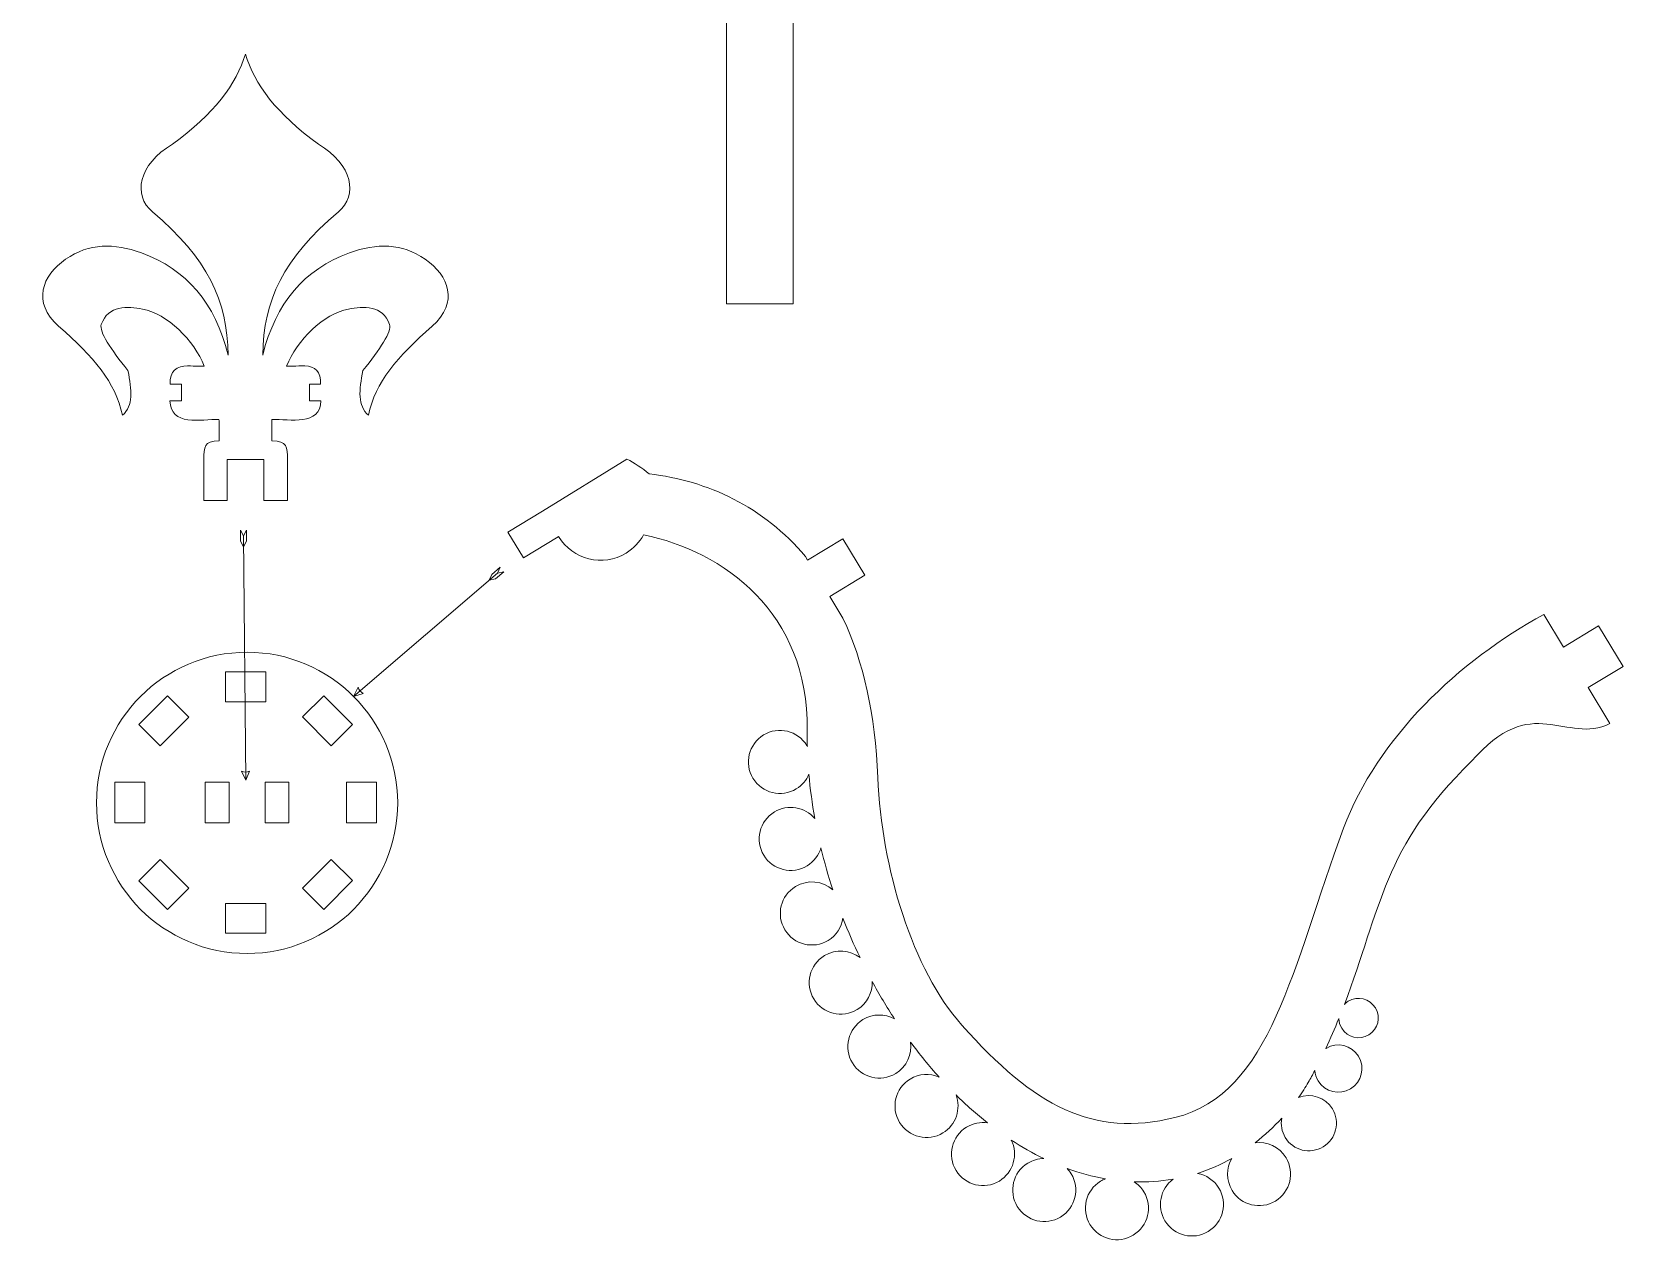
# Model space of a CAD drawing. Header units: centimetres. Extents: x -37.8 to 25.4, y -19.3 to 28.3.
# Drawn here: x -7.75 to 3.88, y 10.02 to 18.87 of the extents above; entities that cross this region are included whole.
import ezdxf

# ---------------------------------------------------------------- set-up
doc = ezdxf.new("R2010")
doc.units = ezdxf.units.CM
doc.header["$MEASUREMENT"] = 0
doc.layers.add('Camada 1', color=7, linetype='Continuous')

msp = doc.modelspace()

# ---------------------------------------------------------------- linework, layer by layer
at = {"layer": 'Camada 1', "color": 250, "lineweight": 9}
for points, knots in [([(-2.18595, 16.88523), (-2.18595, 16.88523), (-2.67339, 16.88523), (-2.67339, 16.88523), (-2.67339, 16.88523), (-2.67339, 16.88523), (-2.67339, 19.98894), (-2.67339, 19.98894), (-2.67339, 19.98894), (-2.79063, 19.87632), (-2.9448, 19.7646), (-3.13498, 19.65291), (-3.13498, 19.65291), (-3.32515, 19.5412), (-3.49686, 19.4572), (-3.64826, 19.40181), (-3.64826, 19.40181), (-3.64826, 19.40181), (-3.64826, 19.87262), (-3.64826, 19.87262), (-3.64826, 19.87262), (-3.37593, 20.00002), (-3.13775, 20.15512), (-2.93373, 20.33789), (-2.93373, 20.33789), (-2.7297, 20.51977), (-2.58476, 20.6961), (-2.49983, 20.86781), (-2.49983, 20.86781), (-2.49983, 20.86781), (-2.18595, 20.86781), (-2.18595, 20.86781), (-2.18595, 20.86781), (-2.18595, 20.86781), (-2.18595, 16.88523), (-2.18595, 16.88523)], [0, 0, 0, 0, 0.1, 0.1, 0.1, 0.1, 0.2, 0.2, 0.2, 0.2, 0.3, 0.3, 0.3, 0.3, 0.4, 0.4, 0.4, 0.4, 0.5, 0.5, 0.5, 0.5, 0.6, 0.6, 0.6, 0.6, 0.7, 0.7, 0.7, 0.7, 0.8, 0.8, 0.8, 0.8, 1, 1, 1, 1]), ([(-5.88014, 15.74748), (-5.88014, 15.83757), (-5.88015, 15.88406), (-5.99352, 15.88406), (-5.99352, 15.88406), (-5.99352, 15.90279), (-5.99586, 16.02659), (-5.99352, 16.04092), (-5.99352, 16.04092), (-5.86334, 16.04317), (-5.63794, 15.99072), (-5.63571, 16.17739), (-5.63571, 16.17739), (-5.63571, 16.17739), (-5.71909, 16.17739), (-5.71909, 16.17739), (-5.71909, 16.17739), (-5.71909, 16.17739), (-5.71909, 16.29885), (-5.71909, 16.29885), (-5.71909, 16.29885), (-5.71909, 16.29885), (-5.6378, 16.29885), (-5.6378, 16.29885), (-5.6378, 16.29885), (-5.63038, 16.38889), (-5.6819, 16.42986), (-5.75186, 16.43094), (-5.75186, 16.43094), (-5.76477, 16.43113), (-5.87178, 16.43061), (-5.88571, 16.42967), (-5.88571, 16.42967), (-5.81384, 16.61802), (-5.61306, 16.8138), (-5.43456, 16.84605), (-5.43456, 16.84605), (-5.32673, 16.86553), (-5.18251, 16.87706), (-5.13377, 16.73393), (-5.13377, 16.73393), (-5.11634, 16.68275), (-5.20325, 16.55193), (-5.32887, 16.39755), (-5.32887, 16.39755), (-5.35658, 16.25076), (-5.36891, 16.14259), (-5.28823, 16.07051), (-5.28823, 16.07051), (-5.23752, 16.31654), (-5.0799, 16.49331), (-4.82234, 16.7217), (-4.82234, 16.7217), (-4.62646, 16.8954), (-4.70113, 17.09123), (-4.87362, 17.21045), (-4.87362, 17.21045), (-5.04533, 17.32911), (-5.22783, 17.32954), (-5.42643, 17.25717), (-5.42643, 17.25717), (-5.75693, 17.13672), (-5.96542, 16.89245), (-6.06053, 16.50967), (-6.06053, 16.50967), (-6.05572, 16.91008), (-5.9109, 17.2162), (-5.50773, 17.55616), (-5.50773, 17.55616), (-5.36215, 17.67892), (-5.40332, 17.90082), (-5.65406, 18.05138), (-5.65406, 18.05138), (-5.9577, 18.27068), (-6.12154, 18.48999), (-6.18673, 18.7093), (-6.18673, 18.7093), (-6.25191, 18.48999), (-6.41576, 18.27068), (-6.7194, 18.05138), (-6.7194, 18.05138), (-6.97013, 17.90082), (-7.0113, 17.67892), (-6.86573, 17.55616), (-6.86573, 17.55616), (-6.46255, 17.2162), (-6.31773, 16.91008), (-6.31292, 16.50967), (-6.31292, 16.50967), (-6.40804, 16.89245), (-6.61652, 17.13672), (-6.94702, 17.25717), (-6.94702, 17.25717), (-7.14562, 17.32954), (-7.32812, 17.32911), (-7.49983, 17.21045), (-7.49983, 17.21045), (-7.67232, 17.09123), (-7.747, 16.8954), (-7.55111, 16.7217), (-7.55111, 16.7217), (-7.29355, 16.49331), (-7.13594, 16.31654), (-7.08522, 16.07051), (-7.08522, 16.07051), (-7.00454, 16.14259), (-7.01687, 16.25076), (-7.04458, 16.39755), (-7.04458, 16.39755), (-7.1702, 16.55193), (-7.25712, 16.68275), (-7.23968, 16.73393), (-7.23968, 16.73393), (-7.19094, 16.87706), (-7.04673, 16.86553), (-6.93889, 16.84605), (-6.93889, 16.84605), (-6.7604, 16.8138), (-6.55961, 16.61802), (-6.48775, 16.42967), (-6.48775, 16.42967), (-6.49713, 16.43031), (-6.5998, 16.43076), (-6.60876, 16.43092), (-6.60876, 16.43092), (-6.68513, 16.43228), (-6.74352, 16.39431), (-6.73565, 16.29885), (-6.73565, 16.29885), (-6.73565, 16.29885), (-6.65436, 16.29885), (-6.65436, 16.29885), (-6.65436, 16.29885), (-6.65436, 16.29885), (-6.65436, 16.17739), (-6.65436, 16.17739), (-6.65436, 16.17739), (-6.65436, 16.17739), (-6.73774, 16.17739), (-6.73774, 16.17739), (-6.73774, 16.17739), (-6.73549, 15.98931), (-6.50976, 16.04033), (-6.37992, 16.04092), (-6.37992, 16.04092), (-6.37703, 16.02548), (-6.37956, 15.90493), (-6.37956, 15.88406), (-6.37956, 15.88406), (-6.49007, 15.88406), (-6.49043, 15.83757), (-6.49043, 15.74748), (-6.49043, 15.74748), (-6.49043, 15.74748), (-6.49043, 15.44748), (-6.49043, 15.44748), (-6.49043, 15.44748), (-6.49043, 15.44748), (-6.3191, 15.44748), (-6.3191, 15.44748), (-6.3191, 15.44748), (-6.3191, 15.44748), (-6.3191, 15.74748), (-6.3191, 15.74748), (-6.3191, 15.74748), (-6.3191, 15.74748), (-6.05261, 15.74748), (-6.05261, 15.74748), (-6.05261, 15.74748), (-6.05261, 15.74748), (-6.05261, 15.44748), (-6.05261, 15.44748), (-6.05261, 15.44748), (-6.05261, 15.44748), (-5.88015, 15.44748), (-5.88015, 15.44748), (-5.88015, 15.44748), (-5.88015, 15.44748), (-5.88014, 15.74748), (-5.88014, 15.74748)], [0, 0, 0, 0, 0.02173913, 0.02173913, 0.02173913, 0.02173913, 0.04347826, 0.04347826, 0.04347826, 0.04347826, 0.06521739, 0.06521739, 0.06521739, 0.06521739, 0.08695652, 0.08695652, 0.08695652, 0.08695652, 0.10869565, 0.10869565, 0.10869565, 0.10869565, 0.13043478, 0.13043478, 0.13043478, 0.13043478, 0.15217391, 0.15217391, 0.15217391, 0.15217391, 0.17391304, 0.17391304, 0.17391304, 0.17391304, 0.19565217, 0.19565217, 0.19565217, 0.19565217, 0.2173913, 0.2173913, 0.2173913, 0.2173913, 0.23913043, 0.23913043, 0.23913043, 0.23913043, 0.26086957, 0.26086957, 0.26086957, 0.26086957, 0.2826087, 0.2826087, 0.2826087, 0.2826087, 0.30434783, 0.30434783, 0.30434783, 0.30434783, 0.32608696, 0.32608696, 0.32608696, 0.32608696, 0.34782609, 0.34782609, 0.34782609, 0.34782609, 0.36956522, 0.36956522, 0.36956522, 0.36956522, 0.39130435, 0.39130435, 0.39130435, 0.39130435, 0.41304348, 0.41304348, 0.41304348, 0.41304348, 0.43478261, 0.43478261, 0.43478261, 0.43478261, 0.45652174, 0.45652174, 0.45652174, 0.45652174, 0.47826087, 0.47826087, 0.47826087, 0.47826087, 0.5, 0.5, 0.5, 0.5, 0.52173913, 0.52173913, 0.52173913, 0.52173913, 0.54347826, 0.54347826, 0.54347826, 0.54347826, 0.56521739, 0.56521739, 0.56521739, 0.56521739, 0.58695652, 0.58695652, 0.58695652, 0.58695652, 0.60869565, 0.60869565, 0.60869565, 0.60869565, 0.63043478, 0.63043478, 0.63043478, 0.63043478, 0.65217391, 0.65217391, 0.65217391, 0.65217391, 0.67391304, 0.67391304, 0.67391304, 0.67391304, 0.69565217, 0.69565217, 0.69565217, 0.69565217, 0.7173913, 0.7173913, 0.7173913, 0.7173913, 0.73913043, 0.73913043, 0.73913043, 0.73913043, 0.76086957, 0.76086957, 0.76086957, 0.76086957, 0.7826087, 0.7826087, 0.7826087, 0.7826087, 0.80434783, 0.80434783, 0.80434783, 0.80434783, 0.82608696, 0.82608696, 0.82608696, 0.82608696, 0.84782609, 0.84782609, 0.84782609, 0.84782609, 0.86956522, 0.86956522, 0.86956522, 0.86956522, 0.89130435, 0.89130435, 0.89130435, 0.89130435, 0.91304348, 0.91304348, 0.91304348, 0.91304348, 0.93478261, 0.93478261, 0.93478261, 0.93478261, 0.95652174, 0.95652174, 0.95652174, 0.95652174, 1, 1, 1, 1]), ([(3.78021, 13.81848), (3.45989, 13.66149), (3.21129, 14.061), (2.76742, 13.54102), (2.76742, 13.54102), (2.12099, 12.91294), (2.10954, 12.47102), (1.84077, 11.76838), (1.84077, 11.76838), (1.84912, 11.77691), (1.85862, 11.78457), (1.86928, 11.79104), (1.86928, 11.79104), (1.93721, 11.8323), (2.02573, 11.81067), (2.06699, 11.74275), (2.06699, 11.74275), (2.10825, 11.67481), (2.08663, 11.5863), (2.0187, 11.54503), (2.0187, 11.54503), (1.95075, 11.50375), (1.86225, 11.52538), (1.82098, 11.59333), (1.82098, 11.59333), (1.80735, 11.61576), (1.80059, 11.64047), (1.80008, 11.66496), (1.80008, 11.66496), (1.77049, 11.59193), (1.73894, 11.51885), (1.70469, 11.44583), (1.70469, 11.44583), (1.70469, 11.44583), (1.70645, 11.44695), (1.70645, 11.44695), (1.70645, 11.44695), (1.78796, 11.49646), (1.8942, 11.47051), (1.9437, 11.389), (1.9437, 11.389), (1.99323, 11.30747), (1.96727, 11.20125), (1.88576, 11.15173), (1.88576, 11.15173), (1.80424, 11.10223), (1.69802, 11.12817), (1.64849, 11.20969), (1.64849, 11.20969), (1.63428, 11.23309), (1.62628, 11.25855), (1.62405, 11.28414), (1.62405, 11.28414), (1.60885, 11.25548), (1.59313, 11.2268), (1.57685, 11.19817), (1.57685, 11.19817), (1.55677, 11.16279), (1.53295, 11.1254), (1.50558, 11.08699), (1.50558, 11.08699), (1.59553, 11.1234), (1.70117, 11.09035), (1.75318, 11.00473), (1.75318, 11.00473), (1.81096, 10.90961), (1.7807, 10.78568), (1.68558, 10.72792), (1.68558, 10.72792), (1.59047, 10.67015), (1.46655, 10.70041), (1.40878, 10.79553), (1.40878, 10.79553), (1.38217, 10.83936), (1.37425, 10.88928), (1.38273, 10.93603), (1.38273, 10.93603), (1.32584, 10.87434), (1.26067, 10.81333), (1.18781, 10.75696), (1.18781, 10.75696), (1.27531, 10.76819), (1.36531, 10.72835), (1.41406, 10.64808), (1.41406, 10.64808), (1.48008, 10.5394), (1.44549, 10.39775), (1.33679, 10.33173), (1.33679, 10.33173), (1.22811, 10.26572), (1.08646, 10.30032), (1.02045, 10.40899), (1.02045, 10.40899), (0.97538, 10.4832), (0.97722, 10.57276), (1.0175, 10.64314), (1.0175, 10.64314), (0.94026, 10.59916), (0.85684, 10.56152), (0.7677, 10.53332), (0.7677, 10.53332), (0.8304, 10.52203), (0.88812, 10.48494), (0.92379, 10.42622), (0.92379, 10.42622), (0.98981, 10.31753), (0.95522, 10.1759), (0.84653, 10.10987), (0.84653, 10.10987), (0.73784, 10.04386), (0.5962, 10.07845), (0.53019, 10.18714), (0.53019, 10.18714), (0.46807, 10.2894), (0.49501, 10.42079), (0.58892, 10.49097), (0.58892, 10.49097), (0.49392, 10.47516), (0.3993, 10.46914), (0.30545, 10.47217), (0.30545, 10.47217), (0.33325, 10.45396), (0.35754, 10.42944), (0.37595, 10.39913), (0.37595, 10.39913), (0.44197, 10.29043), (0.40737, 10.14879), (0.29868, 10.08277), (0.29868, 10.08277), (0.18998, 10.01675), (0.04835, 10.05135), (-0.01767, 10.16004), (-0.01767, 10.16004), (-0.08369, 10.26873), (-0.04909, 10.41037), (0.0596, 10.47639), (0.0596, 10.47639), (0.07113, 10.4834), (0.08305, 10.48925), (0.0952, 10.49405), (0.0952, 10.49405), (0.00091, 10.51059), (-0.09227, 10.53594), (-0.18391, 10.5694), (-0.18391, 10.5694), (-0.17324, 10.558), (-0.16358, 10.54533), (-0.15516, 10.53146), (-0.15516, 10.53146), (-0.08914, 10.42276), (-0.12373, 10.28114), (-0.23242, 10.21512), (-0.23242, 10.21512), (-0.34111, 10.1491), (-0.48274, 10.18369), (-0.54876, 10.29238), (-0.54876, 10.29238), (-0.61478, 10.40107), (-0.58019, 10.54272), (-0.47149, 10.60874), (-0.47149, 10.60874), (-0.43517, 10.63081), (-0.39517, 10.6416), (-0.35552, 10.64218), (-0.35552, 10.64218), (-0.43628, 10.68125), (-0.51555, 10.72646), (-0.59303, 10.77728), (-0.59303, 10.77728), (-0.54007, 10.67121), (-0.57648, 10.5405), (-0.67963, 10.47784), (-0.67963, 10.47784), (-0.78831, 10.41183), (-0.92995, 10.44642), (-0.99596, 10.55511), (-0.99596, 10.55511), (-1.06199, 10.66381), (-1.02739, 10.80544), (-0.9187, 10.87146), (-0.9187, 10.87146), (-0.87122, 10.90031), (-0.81747, 10.90995), (-0.76647, 10.9026), (-0.76647, 10.9026), (-0.84541, 10.96503), (-0.92209, 11.03325), (-0.99613, 11.10656), (-0.99613, 11.10656), (-0.95798, 11.00498), (-0.99615, 10.88744), (-1.09226, 10.82905), (-1.09226, 10.82905), (-1.20097, 10.76304), (-1.3426, 10.79763), (-1.40862, 10.90631), (-1.40862, 10.90631), (-1.47464, 11.01501), (-1.44004, 11.15665), (-1.33135, 11.22267), (-1.33135, 11.22267), (-1.26513, 11.26289), (-1.18667, 11.26577), (-1.12054, 11.23729), (-1.12054, 11.23729), (-1.19296, 11.31791), (-1.26239, 11.40344), (-1.32844, 11.4932), (-1.32844, 11.4932), (-1.31565, 11.40457), (-1.3555, 11.3128), (-1.43685, 11.26338), (-1.43685, 11.26338), (-1.54553, 11.19737), (-1.68716, 11.23196), (-1.75319, 11.34065), (-1.75319, 11.34065), (-1.81921, 11.44934), (-1.78462, 11.59099), (-1.67593, 11.657), (-1.67593, 11.657), (-1.60302, 11.70129), (-1.5153, 11.70029), (-1.44551, 11.66204), (-1.44551, 11.66204), (-1.50295, 11.74998), (-1.55728, 11.84115), (-1.60812, 11.93502), (-1.60812, 11.93502), (-1.60558, 11.85471), (-1.64518, 11.77535), (-1.71875, 11.73066), (-1.71875, 11.73066), (-1.82744, 11.66464), (-1.96908, 11.69924), (-2.0351, 11.80794), (-2.0351, 11.80794), (-2.10112, 11.91663), (-2.06653, 12.05826), (-1.95783, 12.12428), (-1.95783, 12.12428), (-1.87394, 12.17524), (-1.77042, 12.16624), (-1.69719, 12.1095), (-1.69719, 12.1095), (-1.74228, 12.20332), (-1.78396, 12.29932), (-1.8219, 12.39698), (-1.8219, 12.39698), (-1.83195, 12.33216), (-1.86946, 12.27203), (-1.92993, 12.2353), (-1.92993, 12.2353), (-2.03861, 12.16929), (-2.18026, 12.20388), (-2.24628, 12.31257), (-2.24628, 12.31257), (-2.3123, 12.42126), (-2.27769, 12.56289), (-2.169, 12.62891), (-2.169, 12.62891), (-2.0802, 12.68286), (-1.96941, 12.66962), (-1.89583, 12.6037), (-1.89583, 12.6037), (-1.92897, 12.70495), (-1.95807, 12.80754), (-1.98286, 12.9109), (-1.98286, 12.9109), (-1.99861, 12.8582), (-2.03321, 12.81094), (-2.0839, 12.78016), (-2.0839, 12.78016), (-2.19259, 12.71414), (-2.33423, 12.74873), (-2.40025, 12.85741), (-2.40025, 12.85741), (-2.46627, 12.96611), (-2.43168, 13.10775), (-2.32298, 13.17377), (-2.32298, 13.17377), (-2.22486, 13.23337), (-2.09986, 13.21094), (-2.02792, 13.12606), (-2.02792, 13.12606), (-2.04717, 13.23346), (-2.06157, 13.34131), (-2.07082, 13.44898), (-2.07082, 13.44898), (-2.08901, 13.40609), (-2.12035, 13.3683), (-2.1632, 13.34227), (-2.1632, 13.34227), (-2.27189, 13.27625), (-2.41352, 13.31085), (-2.47953, 13.41953), (-2.47953, 13.41953), (-2.54556, 13.52823), (-2.51097, 13.66986), (-2.40227, 13.73589), (-2.40227, 13.73589), (-2.29359, 13.8019), (-2.15194, 13.76731), (-2.08593, 13.65861), (-2.08593, 13.65861), (-2.0846, 13.65642), (-2.08332, 13.6542), (-2.08205, 13.65197), (-2.08205, 13.65197), (-2.08304, 13.69183), (-2.08326, 13.73161), (-2.08273, 13.77127), (-2.08273, 13.77127), (-2.07118, 14.62882), (-2.6973, 15.08018), (-3.27819, 15.19701), (-3.27819, 15.19701), (-3.3075, 15.14415), (-3.35056, 15.09795), (-3.40594, 15.06431), (-3.40594, 15.06431), (-3.57555, 14.96129), (-3.79647, 15.01505), (-3.89986, 15.18432), (-3.89986, 15.18432), (-3.90092, 15.18399), (-3.90203, 15.18371), (-3.9031, 15.18338), (-3.9031, 15.18338), (-3.9031, 15.18338), (-4.15638, 15.02954), (-4.15638, 15.02954), (-4.15638, 15.02954), (-4.15638, 15.02954), (-4.26996, 15.21654), (-4.26996, 15.21654), (-4.26996, 15.21654), (-4.26996, 15.21654), (-4.01669, 15.37038), (-4.01669, 15.37038), (-4.01669, 15.37038), (-4.01669, 15.37038), (-3.39982, 15.75071), (-3.39982, 15.75071), (-3.39982, 15.75071), (-3.34568, 15.72246), (-3.29127, 15.6867), (-3.23667, 15.64234), (-3.23667, 15.64234), (-2.81158, 15.59404), (-2.40056, 15.40193), (-2.09614, 15.03953), (-2.09614, 15.03953), (-2.09614, 15.03953), (-2.07998, 15.01321), (-2.07998, 15.01321), (-2.07998, 15.01321), (-2.07998, 15.01321), (-1.82363, 15.16892), (-1.82363, 15.16892), (-1.82363, 15.16892), (-1.82363, 15.16892), (-1.66225, 14.90323), (-1.66225, 14.90323), (-1.66225, 14.90323), (-1.66225, 14.90323), (-1.91747, 14.74821), (-1.91747, 14.74821), (-1.91747, 14.74821), (-1.91747, 14.74821), (-1.82232, 14.58873), (-1.82232, 14.58873), (-1.82232, 14.58873), (-1.67157, 14.27216), (-1.58627, 13.88143), (-1.56758, 13.42566), (-1.56758, 13.42566), (-1.54037, 12.76154), (-1.31408, 12.02189), (-0.95275, 11.6157), (-0.95275, 11.6157), (-0.42566, 11.02321), (0.0048, 10.79328), (0.60239, 10.9415), (0.60239, 10.9415), (1.31053, 11.11715), (1.4573, 12.04001), (1.83484, 13.05494), (1.83484, 13.05494), (2.08001, 13.71396), (2.67852, 14.28045), (3.29641, 14.61498), (3.29641, 14.61498), (3.29641, 14.61498), (3.4412, 14.3766), (3.4412, 14.3766), (3.4412, 14.3766), (3.4412, 14.3766), (3.69761, 14.53234), (3.69761, 14.53234), (3.69761, 14.53234), (3.69761, 14.53234), (3.87691, 14.23714), (3.87691, 14.23714), (3.87691, 14.23714), (3.87691, 14.23714), (3.62051, 14.08139), (3.62051, 14.08139), (3.62051, 14.08139), (3.62051, 14.08139), (3.78021, 13.81848), (3.78021, 13.81848)], [0, 0, 0, 0, 0.00961538, 0.00961538, 0.00961538, 0.00961538, 0.01923077, 0.01923077, 0.01923077, 0.01923077, 0.02884615, 0.02884615, 0.02884615, 0.02884615, 0.03846154, 0.03846154, 0.03846154, 0.03846154, 0.04807692, 0.04807692, 0.04807692, 0.04807692, 0.05769231, 0.05769231, 0.05769231, 0.05769231, 0.06730769, 0.06730769, 0.06730769, 0.06730769, 0.07692308, 0.07692308, 0.07692308, 0.07692308, 0.08653846, 0.08653846, 0.08653846, 0.08653846, 0.09615385, 0.09615385, 0.09615385, 0.09615385, 0.10576923, 0.10576923, 0.10576923, 0.10576923, 0.11538462, 0.11538462, 0.11538462, 0.11538462, 0.125, 0.125, 0.125, 0.125, 0.13461538, 0.13461538, 0.13461538, 0.13461538, 0.14423077, 0.14423077, 0.14423077, 0.14423077, 0.15384615, 0.15384615, 0.15384615, 0.15384615, 0.16346154, 0.16346154, 0.16346154, 0.16346154, 0.17307692, 0.17307692, 0.17307692, 0.17307692, 0.18269231, 0.18269231, 0.18269231, 0.18269231, 0.19230769, 0.19230769, 0.19230769, 0.19230769, 0.20192308, 0.20192308, 0.20192308, 0.20192308, 0.21153846, 0.21153846, 0.21153846, 0.21153846, 0.22115385, 0.22115385, 0.22115385, 0.22115385, 0.23076923, 0.23076923, 0.23076923, 0.23076923, 0.24038462, 0.24038462, 0.24038462, 0.24038462, 0.25, 0.25, 0.25, 0.25, 0.25961538, 0.25961538, 0.25961538, 0.25961538, 0.26923077, 0.26923077, 0.26923077, 0.26923077, 0.27884615, 0.27884615, 0.27884615, 0.27884615, 0.28846154, 0.28846154, 0.28846154, 0.28846154, 0.29807692, 0.29807692, 0.29807692, 0.29807692, 0.30769231, 0.30769231, 0.30769231, 0.30769231, 0.31730769, 0.31730769, 0.31730769, 0.31730769, 0.32692308, 0.32692308, 0.32692308, 0.32692308, 0.33653846, 0.33653846, 0.33653846, 0.33653846, 0.34615385, 0.34615385, 0.34615385, 0.34615385, 0.35576923, 0.35576923, 0.35576923, 0.35576923, 0.36538462, 0.36538462, 0.36538462, 0.36538462, 0.375, 0.375, 0.375, 0.375, 0.38461538, 0.38461538, 0.38461538, 0.38461538, 0.39423077, 0.39423077, 0.39423077, 0.39423077, 0.40384615, 0.40384615, 0.40384615, 0.40384615, 0.41346154, 0.41346154, 0.41346154, 0.41346154, 0.42307692, 0.42307692, 0.42307692, 0.42307692, 0.43269231, 0.43269231, 0.43269231, 0.43269231, 0.44230769, 0.44230769, 0.44230769, 0.44230769, 0.45192308, 0.45192308, 0.45192308, 0.45192308, 0.46153846, 0.46153846, 0.46153846, 0.46153846, 0.47115385, 0.47115385, 0.47115385, 0.47115385, 0.48076923, 0.48076923, 0.48076923, 0.48076923, 0.49038462, 0.49038462, 0.49038462, 0.49038462, 0.5, 0.5, 0.5, 0.5, 0.50961538, 0.50961538, 0.50961538, 0.50961538, 0.51923077, 0.51923077, 0.51923077, 0.51923077, 0.52884615, 0.52884615, 0.52884615, 0.52884615, 0.53846154, 0.53846154, 0.53846154, 0.53846154, 0.54807692, 0.54807692, 0.54807692, 0.54807692, 0.55769231, 0.55769231, 0.55769231, 0.55769231, 0.56730769, 0.56730769, 0.56730769, 0.56730769, 0.57692308, 0.57692308, 0.57692308, 0.57692308, 0.58653846, 0.58653846, 0.58653846, 0.58653846, 0.59615385, 0.59615385, 0.59615385, 0.59615385, 0.60576923, 0.60576923, 0.60576923, 0.60576923, 0.61538462, 0.61538462, 0.61538462, 0.61538462, 0.625, 0.625, 0.625, 0.625, 0.63461538, 0.63461538, 0.63461538, 0.63461538, 0.64423077, 0.64423077, 0.64423077, 0.64423077, 0.65384615, 0.65384615, 0.65384615, 0.65384615, 0.66346154, 0.66346154, 0.66346154, 0.66346154, 0.67307692, 0.67307692, 0.67307692, 0.67307692, 0.68269231, 0.68269231, 0.68269231, 0.68269231, 0.69230769, 0.69230769, 0.69230769, 0.69230769, 0.70192308, 0.70192308, 0.70192308, 0.70192308, 0.71153846, 0.71153846, 0.71153846, 0.71153846, 0.72115385, 0.72115385, 0.72115385, 0.72115385, 0.73076923, 0.73076923, 0.73076923, 0.73076923, 0.74038462, 0.74038462, 0.74038462, 0.74038462, 0.75, 0.75, 0.75, 0.75, 0.75961538, 0.75961538, 0.75961538, 0.75961538, 0.76923077, 0.76923077, 0.76923077, 0.76923077, 0.77884615, 0.77884615, 0.77884615, 0.77884615, 0.78846154, 0.78846154, 0.78846154, 0.78846154, 0.79807692, 0.79807692, 0.79807692, 0.79807692, 0.80769231, 0.80769231, 0.80769231, 0.80769231, 0.81730769, 0.81730769, 0.81730769, 0.81730769, 0.82692308, 0.82692308, 0.82692308, 0.82692308, 0.83653846, 0.83653846, 0.83653846, 0.83653846, 0.84615385, 0.84615385, 0.84615385, 0.84615385, 0.85576923, 0.85576923, 0.85576923, 0.85576923, 0.86538462, 0.86538462, 0.86538462, 0.86538462, 0.875, 0.875, 0.875, 0.875, 0.88461538, 0.88461538, 0.88461538, 0.88461538, 0.89423077, 0.89423077, 0.89423077, 0.89423077, 0.90384615, 0.90384615, 0.90384615, 0.90384615, 0.91346154, 0.91346154, 0.91346154, 0.91346154, 0.92307692, 0.92307692, 0.92307692, 0.92307692, 0.93269231, 0.93269231, 0.93269231, 0.93269231, 0.94230769, 0.94230769, 0.94230769, 0.94230769, 0.95192308, 0.95192308, 0.95192308, 0.95192308, 0.96153846, 0.96153846, 0.96153846, 0.96153846, 0.97115385, 0.97115385, 0.97115385, 0.97115385, 0.98076923, 0.98076923, 0.98076923, 0.98076923, 1, 1, 1, 1]), ([(-6.20074, 15.11093), (-6.20074, 15.11093), (-6.22179, 15.15144), (-6.22179, 15.15144), (-6.22179, 15.15144), (-6.22179, 15.15144), (-6.22254, 15.2317), (-6.22254, 15.2317), (-6.22254, 15.2317), (-6.22254, 15.2317), (-6.20149, 15.19076), (-6.20149, 15.19076), (-6.20149, 15.19076), (-6.20149, 15.19076), (-6.17901, 15.2321), (-6.17901, 15.2321), (-6.17901, 15.2321), (-6.17901, 15.2321), (-6.17827, 15.15184), (-6.17827, 15.15184), (-6.17827, 15.15184), (-6.17827, 15.15184), (-6.20074, 15.11093), (-6.20074, 15.11093)], [0, 0, 0, 0, 0.14285714, 0.14285714, 0.14285714, 0.14285714, 0.28571429, 0.28571429, 0.28571429, 0.28571429, 0.42857143, 0.42857143, 0.42857143, 0.42857143, 0.57142857, 0.57142857, 0.57142857, 0.57142857, 0.71428571, 0.71428571, 0.71428571, 0.71428571, 1, 1, 1, 1]), ([(-4.40541, 14.86647), (-4.40541, 14.86647), (-4.38793, 14.90864), (-4.38793, 14.90864), (-4.38793, 14.90864), (-4.38793, 14.90864), (-4.32696, 14.96084), (-4.32696, 14.96084), (-4.32696, 14.96084), (-4.32696, 14.96084), (-4.34476, 14.91839), (-4.34476, 14.91839), (-4.34476, 14.91839), (-4.34476, 14.91839), (-4.29865, 14.92777), (-4.29865, 14.92777), (-4.29865, 14.92777), (-4.29865, 14.92777), (-4.35962, 14.87557), (-4.35962, 14.87557), (-4.35962, 14.87557), (-4.35962, 14.87557), (-4.40541, 14.86647), (-4.40541, 14.86647)], [0, 0, 0, 0, 0.14285714, 0.14285714, 0.14285714, 0.14285714, 0.28571429, 0.28571429, 0.28571429, 0.28571429, 0.42857143, 0.42857143, 0.42857143, 0.42857143, 0.57142857, 0.57142857, 0.57142857, 0.57142857, 0.71428571, 0.71428571, 0.71428571, 0.71428571, 1, 1, 1, 1]), ([(-6.17454, 14.34002), (-5.56704, 14.34002), (-5.07454, 13.84752), (-5.07454, 13.24001), (-5.07454, 13.24001), (-5.07454, 12.63252), (-5.56704, 12.14001), (-6.17454, 12.14001), (-6.17454, 12.14001), (-6.78204, 12.14001), (-7.27454, 12.63252), (-7.27454, 13.24001), (-7.27454, 13.24001), (-7.27454, 13.84752), (-6.78204, 14.34002), (-6.17454, 14.34002)], [0, 0, 0, 0, 0.2, 0.2, 0.2, 0.2, 0.4, 0.4, 0.4, 0.4, 0.6, 0.6, 0.6, 0.6, 1, 1, 1, 1]), ([(-6.33354, 13.9779), (-6.33354, 13.9779), (-6.33354, 14.1967), (-6.33354, 14.1967), (-6.33354, 14.1967), (-6.33354, 14.1967), (-6.0372, 14.1967), (-6.0372, 14.1967), (-6.0372, 14.1967), (-6.0372, 14.1967), (-6.0372, 13.9779), (-6.0372, 13.9779), (-6.0372, 13.9779), (-6.0372, 13.9779), (-6.33354, 13.9779), (-6.33354, 13.9779)], [0, 0, 0, 0, 0.2, 0.2, 0.2, 0.2, 0.4, 0.4, 0.4, 0.4, 0.6, 0.6, 0.6, 0.6, 1, 1, 1, 1]), ([(-5.39673, 14.01783), (-5.39673, 14.01783), (-5.32638, 14.03982), (-5.32638, 14.03982), (-5.32638, 14.03982), (-5.34632, 14.04823), (-5.35891, 14.06294), (-5.36414, 14.08393), (-5.36414, 14.08393), (-5.36414, 14.08393), (-5.39673, 14.01783), (-5.39673, 14.01783)], [0, 0, 0, 0, 0.25, 0.25, 0.25, 0.25, 0.5, 0.5, 0.5, 0.5, 1, 1, 1, 1]), ([(-6.81047, 13.65752), (-6.81047, 13.65752), (-6.96519, 13.81223), (-6.96519, 13.81223), (-6.96519, 13.81223), (-6.96519, 13.81223), (-6.75564, 14.02178), (-6.75564, 14.02178), (-6.75564, 14.02178), (-6.75564, 14.02178), (-6.60093, 13.86706), (-6.60093, 13.86706), (-6.60093, 13.86706), (-6.60093, 13.86706), (-6.81047, 13.65752), (-6.81047, 13.65752)], [0, 0, 0, 0, 0.2, 0.2, 0.2, 0.2, 0.4, 0.4, 0.4, 0.4, 0.6, 0.6, 0.6, 0.6, 1, 1, 1, 1]), ([(-5.76975, 13.8672), (-5.76975, 13.8672), (-5.61503, 14.02191), (-5.61503, 14.02191), (-5.61503, 14.02191), (-5.61503, 14.02191), (-5.40549, 13.81237), (-5.40549, 13.81237), (-5.40549, 13.81237), (-5.40549, 13.81237), (-5.5602, 13.65766), (-5.5602, 13.65766), (-5.5602, 13.65766), (-5.5602, 13.65766), (-5.76975, 13.8672), (-5.76975, 13.8672)], [0, 0, 0, 0, 0.2, 0.2, 0.2, 0.2, 0.4, 0.4, 0.4, 0.4, 0.6, 0.6, 0.6, 0.6, 1, 1, 1, 1]), ([(-7.13997, 13.39005), (-7.13997, 13.39005), (-6.92117, 13.39005), (-6.92117, 13.39005), (-6.92117, 13.39005), (-6.92117, 13.39005), (-6.92117, 13.09371), (-6.92117, 13.09371), (-6.92117, 13.09371), (-6.92117, 13.09371), (-7.13997, 13.09371), (-7.13997, 13.09371), (-7.13997, 13.09371), (-7.13997, 13.09371), (-7.13997, 13.39005), (-7.13997, 13.39005)], [0, 0, 0, 0, 0.2, 0.2, 0.2, 0.2, 0.4, 0.4, 0.4, 0.4, 0.6, 0.6, 0.6, 0.6, 1, 1, 1, 1]), ([(-6.47968, 13.39003), (-6.47968, 13.39003), (-6.30672, 13.39003), (-6.30672, 13.39003), (-6.30672, 13.39003), (-6.30672, 13.39003), (-6.30672, 13.09371), (-6.30672, 13.09371), (-6.30672, 13.09371), (-6.30672, 13.09371), (-6.47968, 13.09371), (-6.47968, 13.09371), (-6.47968, 13.09371), (-6.47968, 13.09371), (-6.47968, 13.39003), (-6.47968, 13.39003)], [0, 0, 0, 0, 0.2, 0.2, 0.2, 0.2, 0.4, 0.4, 0.4, 0.4, 0.6, 0.6, 0.6, 0.6, 1, 1, 1, 1]), ([(-6.18484, 13.40456), (-6.18484, 13.40456), (-6.15644, 13.47256), (-6.15644, 13.47256), (-6.15644, 13.47256), (-6.1757, 13.46271), (-6.19505, 13.46253), (-6.2145, 13.47202), (-6.2145, 13.47202), (-6.2145, 13.47202), (-6.18484, 13.40456), (-6.18484, 13.40456)], [0, 0, 0, 0, 0.25, 0.25, 0.25, 0.25, 0.5, 0.5, 0.5, 0.5, 1, 1, 1, 1]), ([(-5.8694, 13.39003), (-5.8694, 13.39003), (-5.8694, 13.09371), (-5.8694, 13.09371), (-5.8694, 13.09371), (-5.8694, 13.09371), (-6.04223, 13.09371), (-6.04223, 13.09371), (-6.04223, 13.09371), (-6.04223, 13.09371), (-6.04223, 13.39003), (-6.04223, 13.39003), (-6.04223, 13.39003), (-6.04223, 13.39003), (-5.8694, 13.39003), (-5.8694, 13.39003)], [0, 0, 0, 0, 0.2, 0.2, 0.2, 0.2, 0.4, 0.4, 0.4, 0.4, 0.6, 0.6, 0.6, 0.6, 1, 1, 1, 1]), ([(-5.44936, 13.39026), (-5.44936, 13.39026), (-5.23056, 13.39026), (-5.23056, 13.39026), (-5.23056, 13.39026), (-5.23056, 13.39026), (-5.23056, 13.09392), (-5.23056, 13.09392), (-5.23056, 13.09392), (-5.23056, 13.09392), (-5.44936, 13.09392), (-5.44936, 13.09392), (-5.44936, 13.09392), (-5.44936, 13.09392), (-5.44936, 13.39026), (-5.44936, 13.39026)], [0, 0, 0, 0, 0.2, 0.2, 0.2, 0.2, 0.4, 0.4, 0.4, 0.4, 0.6, 0.6, 0.6, 0.6, 1, 1, 1, 1]), ([(-6.96504, 12.6716), (-6.96504, 12.6716), (-6.81032, 12.82631), (-6.81032, 12.82631), (-6.81032, 12.82631), (-6.81032, 12.82631), (-6.60078, 12.61678), (-6.60078, 12.61678), (-6.60078, 12.61678), (-6.60078, 12.61678), (-6.7555, 12.46207), (-6.7555, 12.46207), (-6.7555, 12.46207), (-6.7555, 12.46207), (-6.96504, 12.6716), (-6.96504, 12.6716)], [0, 0, 0, 0, 0.2, 0.2, 0.2, 0.2, 0.4, 0.4, 0.4, 0.4, 0.6, 0.6, 0.6, 0.6, 1, 1, 1, 1]), ([(-5.61488, 12.46222), (-5.61488, 12.46222), (-5.7696, 12.61694), (-5.7696, 12.61694), (-5.7696, 12.61694), (-5.7696, 12.61694), (-5.56005, 12.82648), (-5.56005, 12.82648), (-5.56005, 12.82648), (-5.56005, 12.82648), (-5.40534, 12.67177), (-5.40534, 12.67177), (-5.40534, 12.67177), (-5.40534, 12.67177), (-5.61488, 12.46222), (-5.61488, 12.46222)], [0, 0, 0, 0, 0.2, 0.2, 0.2, 0.2, 0.4, 0.4, 0.4, 0.4, 0.6, 0.6, 0.6, 0.6, 1, 1, 1, 1]), ([(-6.33333, 12.28729), (-6.33333, 12.28729), (-6.33332, 12.50609), (-6.33332, 12.50609), (-6.33332, 12.50609), (-6.33332, 12.50609), (-6.03699, 12.50609), (-6.03699, 12.50609), (-6.03699, 12.50609), (-6.03699, 12.50609), (-6.037, 12.28729), (-6.037, 12.28729), (-6.037, 12.28729), (-6.037, 12.28729), (-6.33333, 12.28729), (-6.33333, 12.28729)], [0, 0, 0, 0, 0.2, 0.2, 0.2, 0.2, 0.4, 0.4, 0.4, 0.4, 0.6, 0.6, 0.6, 0.6, 1, 1, 1, 1])]:
    msp.add_open_spline(points, degree=3, knots=knots, dxfattribs=at)
for points in [[(-6.20147, 15.18835), (-6.20147, 15.18835), (-6.18484, 13.40456), (-6.18484, 13.40456)], [(-4.3466, 14.91682), (-4.3466, 14.91682), (-5.39673, 14.01783), (-5.39673, 14.01783)]]:
    msp.add_open_spline(points, degree=3, dxfattribs=at)

doc.saveas('drawing.dxf')
